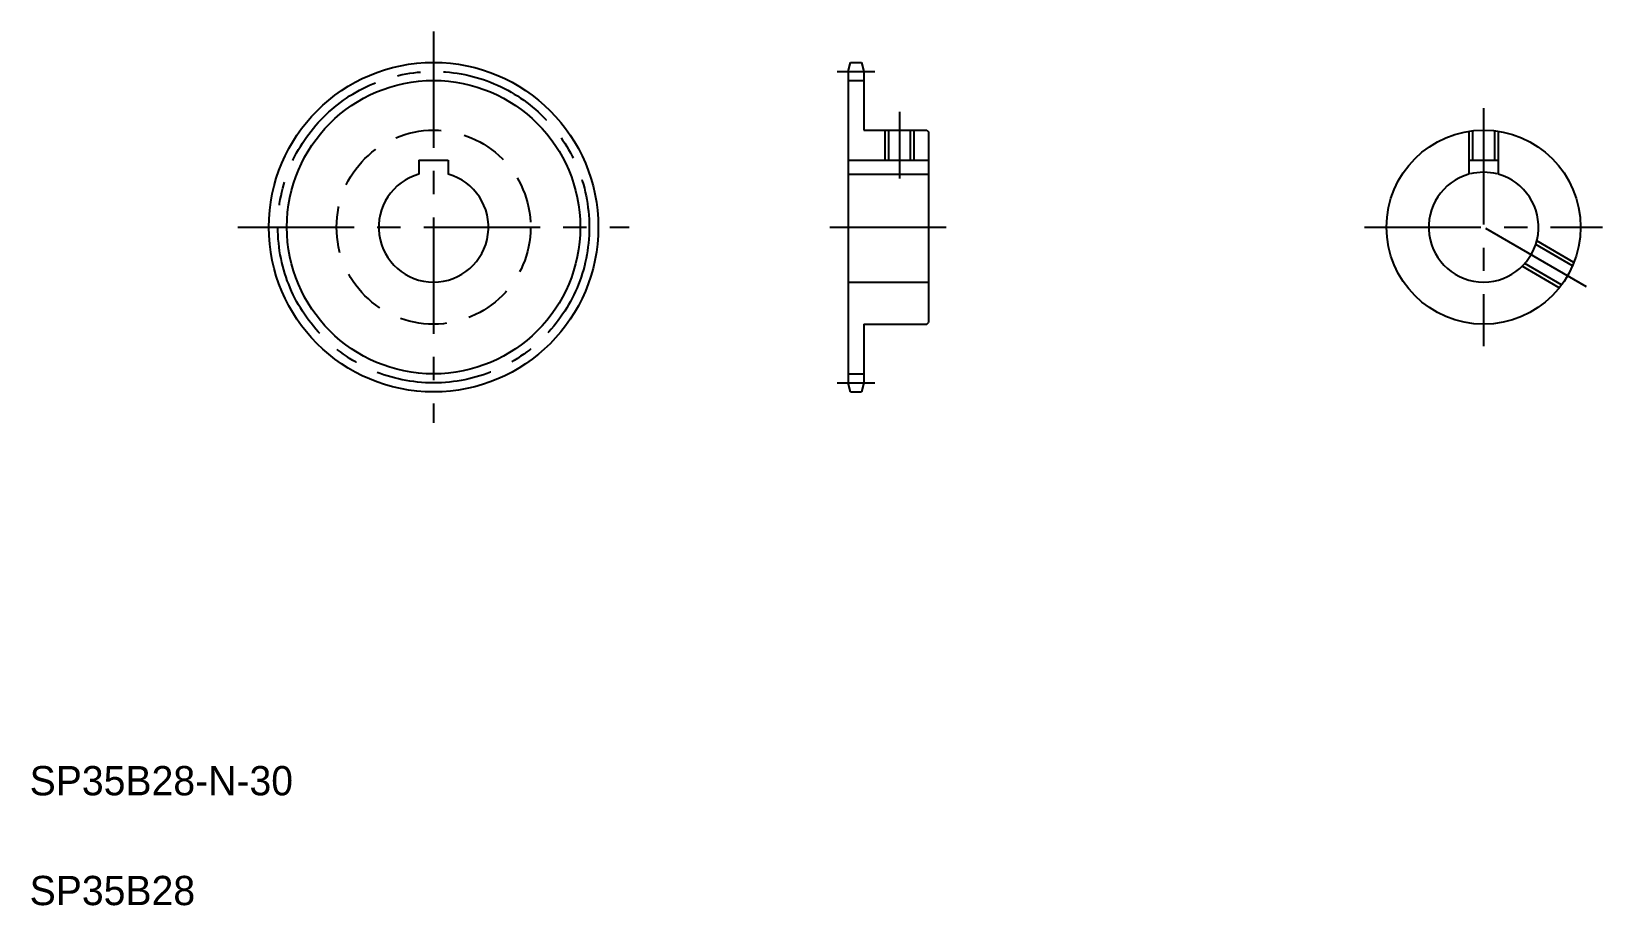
# Model space of a CAD drawing. Extents: x 20 to 450, y 20 to 259.
import ezdxf

# ---------------------------------------------------------------- set-up
doc = ezdxf.new("R2010")
doc.units = 0
doc.linetypes.add('CENTER', pattern=[50.8, 31.75, -6.35, 6.35, -6.35])
doc.linetypes.add('DASHED', pattern=[19.05, 12.7, -6.35])
doc.layers.get('0').update_dxf_attribs({"linetype": 'CONTINUOUS'})
doc.layers.add('CENTER', color=1, linetype='CENTER')

msp = doc.modelspace()

# ---------------------------------------------------------------- linework, layer by layer
at = {"color": 7, "linetype": 'CONTINUOUS'}
for p, q in [((243.58, 247.72), (244.24, 250.18)), ((244.24, 250.18), (247.22, 250.18)), ((247.22, 250.18), (247.88, 247.72)), ((243.58, 247.72), (243.58, 162.65)), ((243.58, 245.25), (247.88, 245.25)), ((247.88, 247.72), (247.88, 231.68)), ((247.88, 231.68), (265.08, 231.68)), ((254.58, 231.68), (254.58, 223.48)), ((260.58, 231.68), (260.58, 223.48)), ((265.08, 231.68), (265.58, 231.18)), ((265.58, 231.18), (265.58, 179.18)), ((126.34, 223.48), (134.34, 223.48)), ((126.34, 223.48), (126.34, 219.64)), ((134.34, 223.48), (134.34, 219.64)), ((243.58, 223.48), (265.58, 223.48)), ((413.19, 223.48), (421.19, 223.48)), ((413.19, 223.48), (413.19, 219.64)), ((421.19, 223.48), (421.19, 219.64)), ((243.58, 219.64), (265.58, 219.64)), ((243.58, 190.18), (265.58, 190.18)), ((247.88, 178.68), (265.08, 178.68)), ((247.88, 178.68), (247.88, 162.65)), ((265.08, 178.68), (265.58, 179.18)), ((247.88, 174.67), (247.88, 174.67)), ((247.88, 170.67), (247.88, 170.67)), ((243.58, 165.11), (247.88, 165.11)), ((244.24, 160.18), (243.58, 162.65)), ((244.24, 160.18), (247.22, 160.18)), ((247.88, 162.65), (247.22, 160.18))]:
    msp.add_line(p, q, dxfattribs=at)
at = {"color": 3, "linetype": 'CONTINUOUS'}
for p, q in [((253.58, 231.68), (253.58, 223.48)), ((261.58, 231.68), (261.58, 223.48))]:
    msp.add_line(p, q, dxfattribs=at)
at = {"color": 3, "linetype": 'DASHED'}
for p, q in [((413.19, 231.38), (413.19, 223.48)), ((414.19, 231.51), (414.19, 223.48)), ((420.19, 231.51), (420.19, 223.48)), ((421.19, 231.38), (421.19, 223.48)), ((441.49, 194.62), (431.42, 200.43)), ((441.87, 195.55), (431.71, 201.42)), ((437.87, 188.62), (427.71, 194.49)), ((438.49, 189.42), (428.42, 195.24))]:
    msp.add_line(p, q, dxfattribs=at)
at = {"color": 7, "linetype": 'CONTINUOUS'}
for centre, radius in [((130.34, 205.18), 45), ((417.19, 205.18), 26.5)]:
    msp.add_circle(centre, radius, dxfattribs=at)
at = {"color": 3, "linetype": 'CONTINUOUS'}
msp.add_circle((130.34, 205.18), 40.07, dxfattribs=at)
at = {"color": 3, "linetype": 'DASHED'}
msp.add_circle((130.34, 205.18), 26.5, dxfattribs=at)
at = {"color": 7, "linetype": 'CONTINUOUS'}
for centre in [(130.34, 205.18), (417.19, 205.18)]:
    msp.add_arc(centre, 15, 105.466, 74.534, dxfattribs=at)
at = {"color": 3, "linetype": 'CONTINUOUS'}
msp.add_arc((417.19, 205.18), 15, 75.7197, 104.2803, dxfattribs=at)
at = {"layer": 'CENTER', "color": 1, "linetype": 'CENTER'}
for p, q in [((130.34, 258.64), (130.34, 151.72)), ((240.58, 247.72), (250.88, 247.72)), ((257.58, 236.68), (257.58, 218.48)), ((417.19, 237.68), (417.19, 172.68)), ((76.88, 205.18), (183.81, 205.18)), ((238.58, 205.18), (270.58, 205.18)), ((384.69, 205.18), (449.69, 205.18)), ((445.33, 188.93), (417.19, 205.18)), ((240.58, 162.65), (250.88, 162.65))]:
    msp.add_line(p, q, dxfattribs=at)
msp.add_circle((130.34, 205.18), 42.53, dxfattribs=at)

# ---------------------------------------------------------------- texts
at = {"color": 7, "linetype": 'CONTINUOUS'}
for s, p in [('SP35B28-N-30', (20, 50)), ('SP35B28', (20, 20))]:
    msp.add_text(s, height=8, dxfattribs=at).set_placement(p)

doc.saveas('drawing.dxf')
